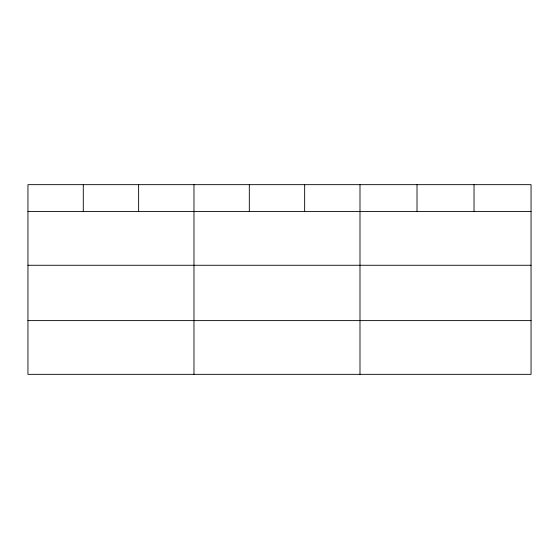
<?xml version="1.0" encoding="UTF-8"?>
<svg xmlns="http://www.w3.org/2000/svg" width="559" height="559" viewBox="0 0 559 559"><rect width="100%" height="100%" fill="white"/><g stroke="black" fill="none" stroke-linecap="round" stroke-linejoin="round"><path stroke-width="0.84" d="M531.05 265.266L531.05 184.659L27.95 184.659L27.95 374.341L531.05 374.341L531.05 265.266L27.95 265.266M27.95 211.54L531.05 211.54M27.95 320.614L531.05 320.614M474.032 184.659L474.032 211.54M417.014 184.659L417.014 211.54M359.996 184.659L359.996 374.341M304.655 184.659L304.655 211.54M249.314 184.659L249.314 211.54M193.973 184.659L193.973 374.341M138.632 184.659L138.632 211.54M83.291 184.659L83.291 211.54"/></g></svg>
